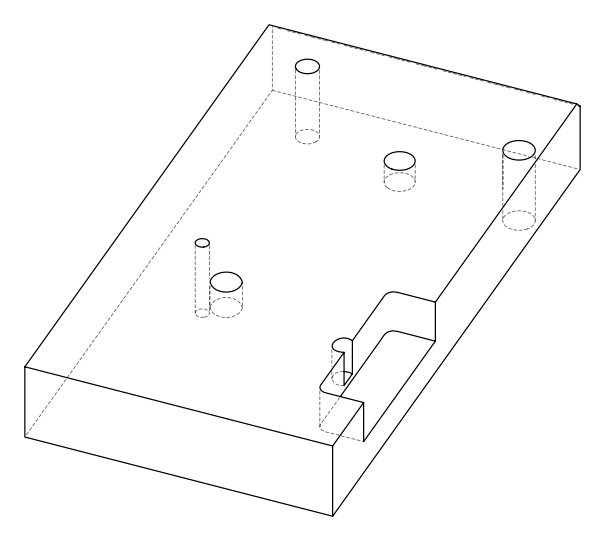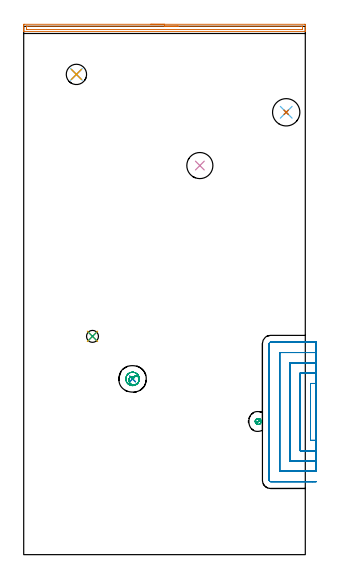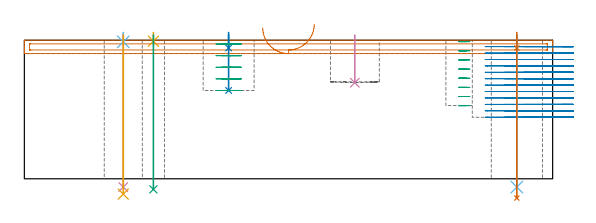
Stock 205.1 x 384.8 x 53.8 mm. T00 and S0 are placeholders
(PLAN: 15 operations, 10 tool changes, 34.6 min)
(1 AREA_MILL | FG_CHAMFER_SURFACE | UGT0205_001 | 3.47 min | 2773 mm3)
(2 MILL_SLOT | SLOT_PARTIAL_RECTANGULAR | NXT0201_013 | Follow Part, ap 2.5, ae 75% | 27.7 min | 103585 mm3)
(3 MILL_BLIND_HOLE_FROM_SOLID_MATERIAL | STEP1POCKET | NXT0201_013 | Spiral | 0.72 min | 3131 mm3)
(4 INDEXABLE_INSERT_DRILL_BLIND_HOLE_FROM_SOLID | STEP1POCKET_1 | NXT0302_009 | 0.08 min | 4605 mm3)
(5 SPOT_DRILL | STEP1HOLE | NXT0321_9005460120000 | 0.03 min | 3 mm3)
(6 SPOT_DRILL_1 | STEP1HOLE_1 | NXT0321_9005460120000 | 0.03 min | 3 mm3)
(7 SPOT_DRILL_2 | STEP1HOLE_2 | NXT0321_9005460120000 | 0.05 min | 185 mm3)
(8 SPOT_DRILL_3 | STEP1POCKET_2 | NXT0321_9005460120000 | 0.05 min | 180 mm3)
(9 DRILL_THROUGH_HOLE_INTO_CENTER | STEP1HOLE | UGT0301_203 | 0.24 min | 3177 mm3)
(10 DRILL_THROUGH_HOLE_INTO_CENTER_1 | STEP1HOLE_1 | NXT0301_065 | 0.24 min | 3716 mm3)
(11 DRILL_TO_ENLARGE_THROUGH_HOLE | STEP1HOLE_1 | UGT0301_279 | 0.25 min | 5520 mm3)
(12 DRILL_THROUGH_HOLE_INTO_CENTER_2 | STEP1HOLE_2 | NXT0301_065 | 0.24 min | 3576 mm3)
(13 DRILL_TO_ENLARGE_THROUGH_HOLE_1 | STEP1HOLE_2 | UGT0301_265 | 0.25 min | 12957 mm3)
(14 DRILL_BLIND_HOLE_INTO_CENTER | STEP1POCKET_2 | NXT0301_128 | 0.09 min | 1885 mm3)
(15 MILL_ROUGH_BLIND_HOLE_CONTOUR | STEP1POCKET_2 | NXT0201_013 | Spiral | 1.14 min | 3930 mm3)
(TOOL UGT0205_001 | Chamfer Mill 20 x 3 x 45 deg. | D20 FL50 Z2)
(TOOL NXT0201_013 | ENDMILL 10mm | D10 FL30 Z4)
(TOOL NXT0302_009 | Index. Insert Drill 19mm [880-D1900L25-05] | D19 PA176 FL95 Z2)
(TOOL NXT0321_9005460120000 | NC Spot Drill, 142deg, 12mm, Carbide, Uncoated | D12 PA142 FL30 Z2)
(TOOL UGT0301_203 | Twist Drill 8.7 mm | D8.7 PA118 FL80 Z2)
(TOOL NXT0301_065 | Carbide Drill 9.4mm [860.1-0940-075A1-MM 2214] | D9.4 PA140 FL98 Z2)
(TOOL UGT0301_279 | Twist Drill 14.8 mm | D14.8 PA118 FL114 Z2)
(TOOL UGT0301_265 | Twist Drill 19.9 mm | D19.9 PA118 FL140 Z2)
(TOOL NXT0301_128 | Carbide Drill 12mm [861.1-1200-036A1-GP GC34] | D12 PA150 FL37.4 Z2)
(OP 1 AREA_MILL)
G17 G21 G94 G90
T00 M6
G54
G17 G0 G90 X92.55 Y386.3 S1061 M3
G43 Z63.8 H0
Z58.6
G94 G1 X92.588 Z57.729 F250.
X92.702 Z56.864
X92.891 Z56.012
X93.153 Z55.18
X93.487 Z54.374
X93.89 Z53.6
X94.358 Z52.864
X94.89 Z52.172
X95.479 Z51.529
X96.122 Z50.94
X96.814 Z50.409
X97.55 Z49.94
X98.324 Z49.537
X99.13 Z49.203
X99.962 Z48.941
X100.814 Z48.752
X101.678 Z48.638
X102.55 Z48.6
X204.472 Y386.299 Z48.601
X204.88 Y386.296 Z48.602
X205.09 Y386.292 Z48.605
X205.1 Y385.895 Z49.001
Y384.139 Z50.755
Y382.738 Z52.158
Y382.383 Z52.512
Y381.672 Z53.227
Y381.427 Z53.472
X205.098 Y381.262 Z53.631
X205.09 Y381.102 Z53.789
X204.919 Y381.1 Z53.8
X0.181
X0.01 Y381.102 Z53.789
X0.002 Y381.262 Z53.631
X0. Y381.427 Z53.472
Y381.672 Z53.227
Y382.383 Z52.512
Y383.616 Z51.281
Y384.139 Z50.755
Y384.756 Z50.14
Y385.017 Z49.878
Y385.634 Z49.262
X0.003 Y385.895 Z49.001
X0.01 Y386.292 Z48.605
X0.22 Y386.296 Z48.602
X0.628 Y386.3 Z48.6
X102.55
Y384.886 Z50.014
X202.684 Y384.885 Z50.015
X202.82 Y384.884 Z50.016
X203.046 Y384.879 Z50.021
X203.091 Y384.875 Z50.025
X203.095 Y384.843 Z50.057
X203.097 Y384.809 Z50.091
X203.1 Y384.609 Z50.291
Y382.716 Z52.184
X203.098 Y382.607 Z52.293
X203.094 Y382.535 Z52.365
X203.09 Y382.52 Z52.38
X203.086 Y382.518 Z52.382
X203.064 Y382.516 Z52.384
X202.684 Y382.514 Z52.386
X202.55
X2.416 Y382.515 Z52.385
X2.28 Y382.516 Z52.384
X2.054 Y382.521 Z52.379
X2.009 Y382.525 Z52.375
X2.005 Y382.557 Z52.343
X2.003 Y382.591 Z52.309
X2. Y382.791 Z52.109
Y384.684 Z50.216
X2.002 Y384.793 Z50.107
X2.006 Y384.865 Z50.035
X2.01 Y384.88 Z50.02
X2.014 Y384.882 Z50.018
X2.036 Y384.884 Z50.016
X2.416 Y384.886 Z50.014
X2.55
X102.55
X103.422 Z50.052
X104.286 Z50.166
X105.138 Z50.355
X105.97 Z50.617
X106.776 Z50.951
X107.55 Z51.354
X108.286 Z51.823
X108.978 Z52.354
X109.621 Z52.943
X110.21 Z53.586
X110.742 Z54.279
X111.21 Z55.014
X111.613 Z55.788
X111.947 Z56.594
X112.209 Z57.426
X112.398 Z58.278
X112.512 Z59.143
X112.55 Z60.014
G0 Z63.8
M5
M2
(OP 2 MILL_SLOT)
G17 G21 G94 G90
T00 M6
G54
G17 G0 G90 X213.1 Y124.7 S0 M3
G43 Z63.8 H0
Z51.308
G94 G1 X210.1 F250.
X208.9 F500.
Y83.2
X210.1
X213.1 F250.
Y132.2
X210.1
X201.4 F500.
Y75.7
X210.1
X213.1 F250.
Y139.7
X210.1
X193.9 F500.
Y68.2
X210.1
X213.1 F250.
Y147.2
X210.1
X186.4 F500.
Y60.7
X210.1
X213.1 F250.
Y154.7
X210.1
X179.8 F500.
G3 X178.9 Y153.8 R0.9
G1 Y54.1
G3 X179.8 Y53.2 R0.9
G1 X210.1
X213.1 F250.
G0 Y124.7 Z48.817
G1 X210.1
X208.9 F500.
Y83.2
X210.1
X213.1 F250.
Y132.2
X210.1
X201.4 F500.
Y75.7
X210.1
X213.1 F250.
Y139.7
X210.1
X193.9 F500.
Y68.2
X210.1
X213.1 F250.
Y147.2
X210.1
X186.4 F500.
Y60.7
X210.1
X213.1 F250.
Y154.7
X210.1
X179.8 F500.
G3 X178.9 Y153.8 R0.9
G1 Y54.1
G3 X179.8 Y53.2 R0.9
G1 X210.1
X213.1 F250.
G0 Y124.7 Z46.325
G1 X210.1
X208.9 F500.
Y83.2
X210.1
X213.1 F250.
Y132.2
X210.1
X201.4 F500.
Y75.7
X210.1
X213.1 F250.
Y139.7
X210.1
X193.9 F500.
Y68.2
X210.1
X213.1 F250.
Y147.2
X210.1
X186.4 F500.
Y60.7
X210.1
X213.1 F250.
Y154.7
X210.1
X179.8 F500.
G3 X178.9 Y153.8 R0.9
G1 Y54.1
G3 X179.8 Y53.2 R0.9
G1 X210.1
X213.1 F250.
G0 Y124.7 Z43.833
G1 X210.1
X208.9 F500.
Y83.2
X210.1
X213.1 F250.
Y132.2
X210.1
X201.4 F500.
Y75.7
X210.1
X213.1 F250.
Y139.7
X210.1
X193.9 F500.
Y68.2
X210.1
X213.1 F250.
Y147.2
X210.1
X186.4 F500.
Y60.7
X210.1
X213.1 F250.
Y154.7
X210.1
X179.8 F500.
G3 X178.9 Y153.8 R0.9
G1 Y54.1
G3 X179.8 Y53.2 R0.9
G1 X210.1
X213.1 F250.
G0 Y124.7 Z41.342
G1 X210.1
X208.9 F500.
Y83.2
X210.1
X213.1 F250.
Y132.2
X210.1
X201.4 F500.
Y75.7
X210.1
X213.1 F250.
Y139.7
X210.1
X193.9 F500.
Y68.2
X210.1
X213.1 F250.
Y147.2
X210.1
X186.4 F500.
Y60.7
X210.1
X213.1 F250.
Y154.7
X210.1
X179.8 F500.
G3 X178.9 Y153.8 R0.9
G1 Y54.1
G3 X179.8 Y53.2 R0.9
G1 X210.1
X213.1 F250.
G0 Y124.7 Z38.85
G1 X210.1
X208.9 F500.
Y83.2
X210.1
X213.1 F250.
Y132.2
X210.1
X201.4 F500.
Y75.7
X210.1
X213.1 F250.
Y139.7
X210.1
X193.9 F500.
Y68.2
X210.1
X213.1 F250.
Y147.2
X210.1
X186.4 F500.
Y60.7
X210.1
X213.1 F250.
Y154.7
X210.1
X179.8 F500.
G3 X178.9 Y153.8 R0.9
G1 Y54.1
G3 X179.8 Y53.2 R0.9
G1 X210.1
X213.1 F250.
G0 Y124.7 Z36.358
G1 X210.1
X208.9 F500.
Y83.2
X210.1
X213.1 F250.
Y132.2
X210.1
X201.4 F500.
Y75.7
X210.1
X213.1 F250.
Y139.7
X210.1
X193.9 F500.
Y68.2
X210.1
X213.1 F250.
Y147.2
X210.1
X186.4 F500.
Y60.7
X210.1
X213.1 F250.
Y154.7
X210.1
X179.8 F500.
G3 X178.9 Y153.8 R0.9
G1 Y54.1
G3 X179.8 Y53.2 R0.9
G1 X210.1
X213.1 F250.
G0 Y124.7 Z33.867
G1 X210.1
X208.9 F500.
Y83.2
X210.1
X213.1 F250.
Y132.2
X210.1
X201.4 F500.
Y75.7
X210.1
X213.1 F250.
Y139.7
X210.1
X193.9 F500.
Y68.2
X210.1
X213.1 F250.
Y147.2
X210.1
X186.4 F500.
Y60.7
X210.1
X213.1 F250.
Y154.7
X210.1
X179.8 F500.
G3 X178.9 Y153.8 R0.9
G1 Y54.1
G3 X179.8 Y53.2 R0.9
G1 X210.1
X213.1 F250.
G0 Y124.7 Z31.375
G1 X210.1
X208.9 F500.
Y83.2
X210.1
X213.1 F250.
Y132.2
X210.1
X201.4 F500.
Y75.7
X210.1
X213.1 F250.
Y139.7
X210.1
X193.9 F500.
Y68.2
X210.1
X213.1 F250.
Y147.2
X210.1
X186.4 F500.
Y60.7
X210.1
X213.1 F250.
Y154.7
X210.1
X179.8 F500.
G3 X178.9 Y153.8 R0.9
G1 Y54.1
G3 X179.8 Y53.2 R0.9
G1 X210.1
X213.1 F250.
G0 Y124.7 Z28.883
G1 X210.1
X208.9 F500.
Y83.2
X210.1
X213.1 F250.
Y132.2
X210.1
X201.4 F500.
Y75.7
X210.1
X213.1 F250.
Y139.7
X210.1
X193.9 F500.
Y68.2
X210.1
X213.1 F250.
Y147.2
X210.1
X186.4 F500.
Y60.7
X210.1
X213.1 F250.
Y154.7
X210.1
X179.8 F500.
G3 X178.9 Y153.8 R0.9
G1 Y54.1
G3 X179.8 Y53.2 R0.9
G1 X210.1
X213.1 F250.
G0 Y124.7 Z26.392
G1 X210.1
X208.9 F500.
Y83.2
X210.1
X213.1 F250.
Y132.2
X210.1
X201.4 F500.
Y75.7
X210.1
X213.1 F250.
Y139.7
X210.1
X193.9 F500.
Y68.2
X210.1
X213.1 F250.
Y147.2
X210.1
X186.4 F500.
Y60.7
X210.1
X213.1 F250.
Y154.7
X210.1
X179.8 F500.
G3 X178.9 Y153.8 R0.9
G1 Y54.1
G3 X179.8 Y53.2 R0.9
G1 X210.1
X213.1 F250.
G0 Y124.7 Z23.9
G1 X210.1
X208.9 F500.
Y83.2
X210.1
X213.1 F250.
Y132.2
X210.1
X201.4 F500.
Y75.7
X210.1
X213.1 F250.
Y139.7
X210.1
X193.9 F500.
Y68.2
X210.1
X213.1 F250.
Y147.2
X210.1
X186.4 F500.
Y60.7
X210.1
X213.1 F250.
Y154.7
X210.1
X179.8 F500.
G3 X178.9 Y153.8 R0.9
G1 Y54.1
G3 X179.8 Y53.2 R0.9
G1 X210.1
X213.1 F250.
G0 Z63.8
M5
M2
(OP 3 MILL_BLIND_HOLE_FROM_SOLID_MATERIAL)
G17 G21 G94 G90
T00 M6
G54
G17 G0 G90 X170.8 Y97. S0 M3
G43 Z63.8 H0
Z53.25
G94 G3 X171.193 Y98.757 R0.923 F250.
X168.855 Y97.915 R1.757
X169.885 Y95.055 R2.15
X168.855 Y97.915 R-2.15
X169.37 Y96.485 R1.075
X170.8 Y97. R1.075
G0 Z49.7
G3 X171.193 Y98.757 R0.923
X168.855 Y97.915 R1.757
X169.885 Y95.055 R2.15
X168.855 Y97.915 R-2.15
X169.37 Y96.485 R1.075
X170.8 Y97. R1.075
G0 Z46.15
G3 X171.193 Y98.757 R0.923
X168.855 Y97.915 R1.757
X169.885 Y95.055 R2.15
X168.855 Y97.915 R-2.15
X169.37 Y96.485 R1.075
X170.8 Y97. R1.075
G0 Z42.6
G3 X171.193 Y98.757 R0.923
X168.855 Y97.915 R1.757
X169.885 Y95.055 R2.15
X168.855 Y97.915 R-2.15
X169.37 Y96.485 R1.075
X170.8 Y97. R1.075
G0 Z39.05
G3 X171.193 Y98.757 R0.923
X168.855 Y97.915 R1.757
X169.885 Y95.055 R2.15
X168.855 Y97.915 R-2.15
X169.37 Y96.485 R1.075
X170.8 Y97. R1.075
G0 Z35.5
G3 X171.193 Y98.757 R0.923
X168.855 Y97.915 R1.757
X169.885 Y95.055 R2.15
X168.855 Y97.915 R-2.15
X169.37 Y96.485 R1.075
X170.8 Y97. R1.075
G0 Z31.95
G3 X171.193 Y98.757 R0.923
X168.855 Y97.915 R1.757
X169.885 Y95.055 R2.15
X168.855 Y97.915 R-2.15
X169.37 Y96.485 R1.075
X170.8 Y97. R1.075
G0 Z28.4
G3 X171.193 Y98.757 R0.923
X168.855 Y97.915 R1.757
X169.885 Y95.055 R2.15
X168.855 Y97.915 R-2.15
X169.37 Y96.485 R1.075
X170.8 Y97. R1.075
G0 Z63.8
M5
M2
(OP 4 INDEXABLE_INSERT_DRILL_BLIND_HOLE_FROM_SOLID)
G17 G21 G94 G90
T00 M6
G54
G17 G0 G90 X128.3 Y283.4 S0 M3
G43 Z63.8 H1
G94 G81 G98 Z37.3 F250. R55.8
G80
M5
M2
(OP 5 SPOT_DRILL)
G17 G21 G94 G90
T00 M6
G54
G17 G0 G90 X50.1 Y159. S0 M3
G43 Z63.8 H0
G94 G81 G98 Z53.426 F250. R56.8
G80
M5
M2
(OP 6 SPOT_DRILL_1)
G17 G21 G94 G90
T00 M6
G54
G17 G0 G90 X38.4 Y349.8 S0 M3
G43 Z63.8 H0
G94 G81 G98 Z53.163 F250. R56.8
G80
M5
M2
(OP 7 SPOT_DRILL_2)
G17 G21 G94 G90
T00 M6
G54
G17 G0 G90 X191.2 Y322.2 S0 M3
G43 Z63.8 H0
G94 G81 G98 Z50.8 F250. R56.8
G80
M5
M2
(OP 8 SPOT_DRILL_3)
G17 G21 G94 G90
T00 M6
G54
G17 G0 G90 X79.3 Y128. S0 M3
G43 Z63.8 H0
G94 G81 G98 Z50.8 F250. R56.8
G80
M5
M2
(OP 9 DRILL_THROUGH_HOLE_INTO_CENTER)
G17 G21 G94 G90
T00 M6
G54
G17 G0 G90 X50.1 Y159. S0 M3
G43 Z63.8 H0
G94 G73 G98 Z-4.114 F250. Q8.273 R55.8
G80
M5
M2
(OP 10 DRILL_THROUGH_HOLE_INTO_CENTER_1)
G17 G21 G94 G90
T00 M6
G54
G17 G0 G90 X38.4 Y349.8 S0 M3
G43 Z63.8 H1
G94 G73 G98 Z-3.211 F250. Q8.144 R55.8
G80
M5
M2
(OP 11 DRILL_TO_ENLARGE_THROUGH_HOLE)
G17 G21 G94 G90
T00 M6
G54
G17 G0 G90 X38.4 Y349.8 S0 M3
G43 Z63.8 H0
G94 G73 G98 Z-5.946 F250. Q11.949 R55.8
G80
M5
M2
(OP 12 DRILL_THROUGH_HOLE_INTO_CENTER_2)
G17 G21 G94 G90
T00 M6
G54
G17 G0 G90 X191.2 Y322.2 S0 M3
G43 Z63.8 H1
G94 G73 G98 Z-3.211 F250. Q8.144 R55.8
G80
M5
M2
(OP 13 DRILL_TO_ENLARGE_THROUGH_HOLE_1)
G17 G21 G94 G90
T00 M6
G54
G17 G0 G90 X191.2 Y322.2 S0 M3
G43 Z63.8 H0
G94 G73 G98 Z-7.479 F250. Q15.32 R55.8
G80
M5
M2
(OP 14 DRILL_BLIND_HOLE_INTO_CENTER)
G17 G21 G94 G90
T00 M6
G54
G17 G0 G90 X79.3 Y128. S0 M3
G43 Z63.8 H1
G94 G81 G98 Z34.3 F250. R55.8
G80
M5
M2
(OP 15 MILL_ROUGH_BLIND_HOLE_CONTOUR)
G17 G21 G94 G90
T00 M6
G54
G17 G0 G90 X79.3 Y128. S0 M3
G43 Z63.8 H0
Z52.3
G94 G3 X79.355 Y129.74 R0.871 F250.
X76.855 Y128.154 R2.518
X79.539 Y123.722 R3.252
X84.161 Y127.386 R4.215
X79.914 Y132.861 R4.9
X84.161 Y127.386 R-4.9
X82.038 Y130.124 R2.45
X79.3 Y128. R2.45
G0 Z47.8
G3 X79.355 Y129.74 R0.871
X76.855 Y128.154 R2.518
X79.539 Y123.722 R3.252
X84.161 Y127.386 R4.215
X79.914 Y132.861 R4.9
X84.161 Y127.386 R-4.9
X82.038 Y130.124 R2.45
X79.3 Y128. R2.45
G0 Z43.3
G3 X79.355 Y129.74 R0.871
X76.855 Y128.154 R2.518
X79.539 Y123.722 R3.252
X84.161 Y127.386 R4.215
X79.914 Y132.861 R4.9
X84.161 Y127.386 R-4.9
X82.038 Y130.124 R2.45
X79.3 Y128. R2.45
G0 Z38.8
G3 X79.355 Y129.74 R0.871
X76.855 Y128.154 R2.518
X79.539 Y123.722 R3.252
X84.161 Y127.386 R4.215
X79.914 Y132.861 R4.9
X84.161 Y127.386 R-4.9
X82.038 Y130.124 R2.45
X79.3 Y128. R2.45
G0 Z34.3
G3 X79.355 Y129.74 R0.871
X76.855 Y128.154 R2.518
X79.539 Y123.722 R3.252
X84.161 Y127.386 R4.215
X79.914 Y132.861 R4.9
X84.161 Y127.386 R-4.9
X82.038 Y130.124 R2.45
X79.3 Y128. R2.45
G0 Z63.8
M5
M2
